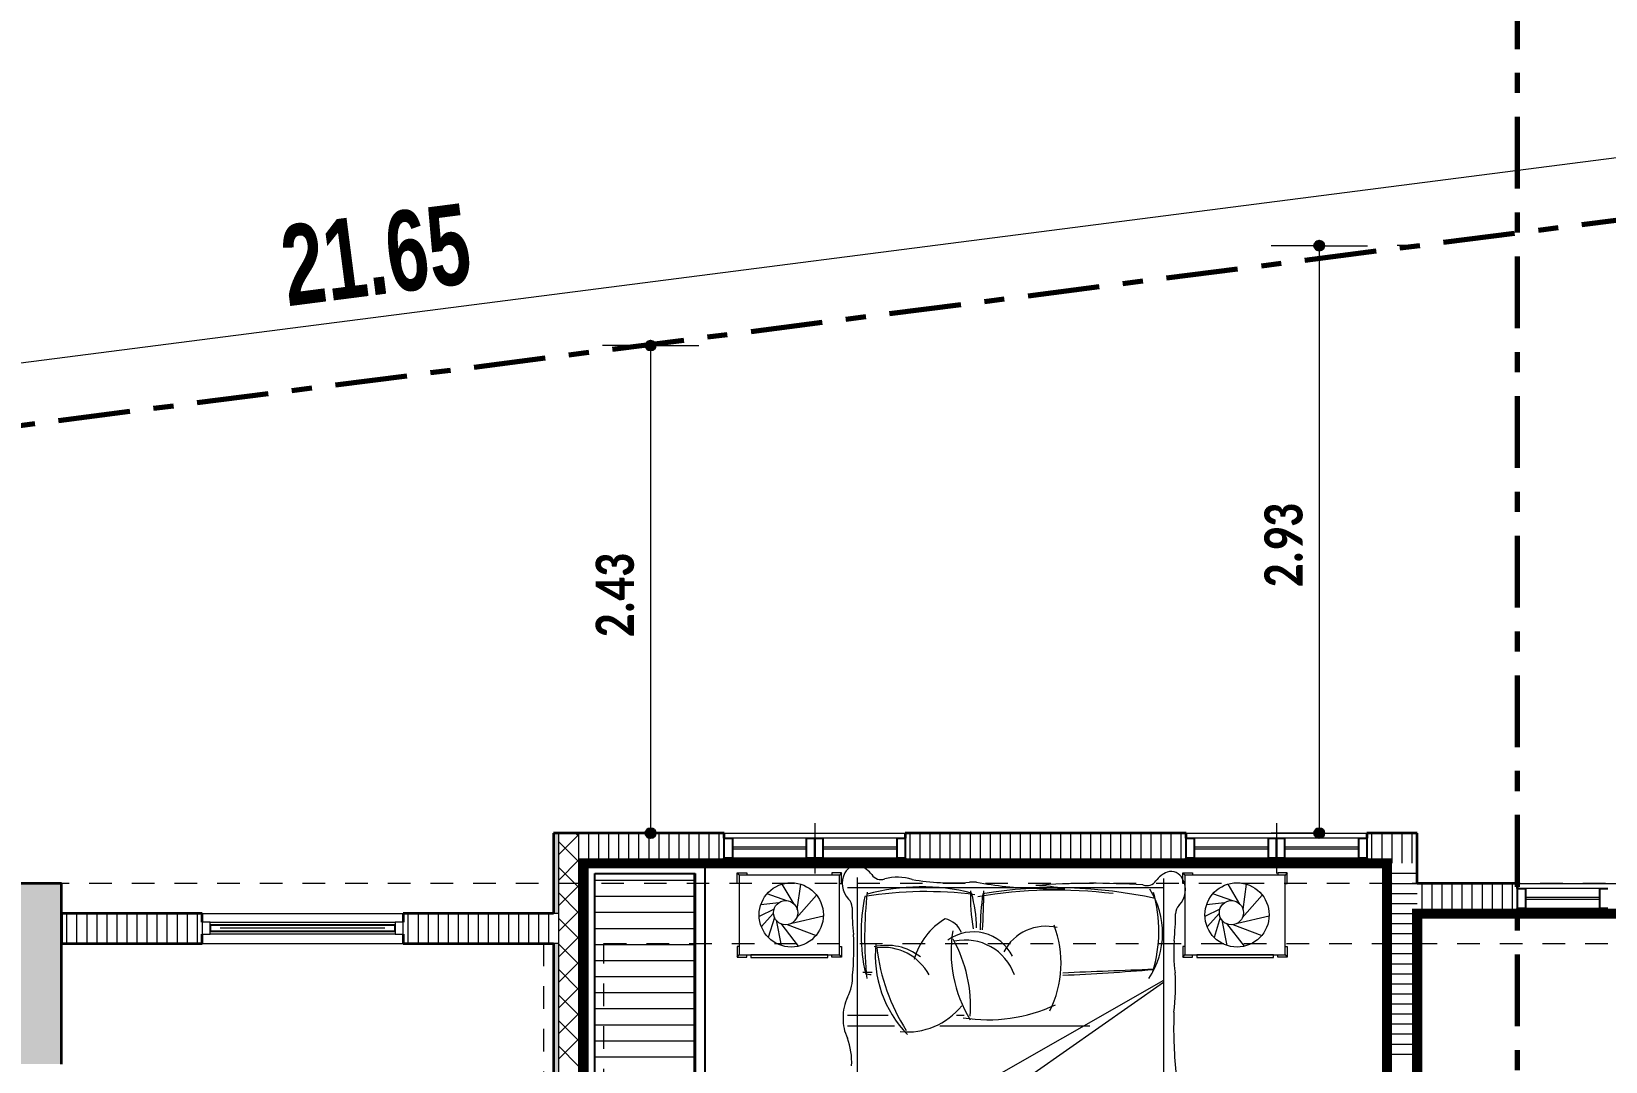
# Model space of a CAD drawing. Header units: metres. Extents: x -144 to 1000, y -717 to 29.
# Drawn here: x 743.4 to 751.24, y -549.25 to -544.12 of the extents above; entities that cross this region are included whole.
import ezdxf

# ---------------------------------------------------------------- set-up
doc = ezdxf.new("R2010")
doc.units = ezdxf.units.M
doc.linetypes.add('basculante modificado', pattern=[0.18, 0.1125, -0.0675])
doc.linetypes.add('Dash Dot 3_16_', pattern=[0.595313, 0.357187, -0.119063, 0, -0.119063])
doc.layers.get('0').update_dxf_attribs({"color": 1})
doc.layers.add('00-MEDICION', color=30, linetype='Continuous')
for name, color, linetype, lineweight in [('A-ANNO-DIMS', 1, 'Continuous', 9), ('A-DETL', 1, 'Continuous', 9), ('A-DETL-GENF', 1, 'Continuous', 9), ('A-DETL-THIN', 1, 'Continuous', 9), ('A-GENM', 1, 'Continuous', 9), ('A-GLAZ', 1, 'Continuous', 9), ('A-WALL', 4, 'Continuous', 9), ('G-ANNO-SYMB', 1, 'Continuous', 9), ('I-FURN', 2, 'Continuous', 9), ('S-COLS', 7, 'Continuous', 9), ('S-STRS', 1, 'Continuous', 9)]:
    doc.layers.add(name, color=color, linetype=linetype, lineweight=lineweight)
doc.layers.add('A-WALL-PATT', color=7, linetype='Continuous', lineweight=35, true_color=0x9c9c9c)
doc.styles.add('Britannic Bold_B_1', font='', dxfattribs={"width": 0.7, "height": 0.4})
doc.styles.add('Calibri_B_7', font='calibrib.ttf', dxfattribs={"width": 0.8, "height": 0.18})
doc.styles.get('Britannic Bold_B_1').set_extended_font_data('Britannic Bold', bold=True)

# ---------------------------------------------------------------- blocks, each defined once
blk = doc.blocks.new('F')
at = {"layer": 'A-WALL-PATT', "true_color": 0x747474}
h = blk.add_hatch(color=8, dxfattribs=at)
h.paths.add_polyline_path([(748.5591, -500.7694), (748.5841, -500.7694), (748.5841, -500.6694), (748.5591, -500.6694), (748.5591, -500.6944)])
h.paths.add_polyline_path([(748.5591, -499.6694), (748.5841, -499.6683), (748.5841, -499.3444), (748.5591, -499.3444), (748.5591, -499.6683)])
h.paths.add_polyline_path([(748.5591, -499.2444), (748.5841, -499.2444), (748.5841, -497.2694), (748.5591, -497.2694), (748.5591, -499.2194)])
h.paths.add_polyline_path([(748.5591, -497.1194), (748.5841, -497.1194), (748.5841, -492.1694), (748.5591, -492.1694), (748.5591, -496.6168)])
h.paths.add_polyline_path([(748.5841, -492.0194), (748.5841, -491.6197), (748.5591, -491.6197), (748.5591, -492.0194)])
at = {"layer": 'A-WALL-PATT', "lineweight": 5, "true_color": 0x747474}
h = blk.add_hatch(color=8, dxfattribs=at)
h.paths.add_polyline_path([(748.6841, -500.7694), (748.7091, -500.7694), (748.7091, -500.6694), (748.6341, -500.6694), (748.6341, -500.6944), (748.6841, -500.6944)])
h.paths.add_polyline_path([(748.6741, -499.6694), (748.7091, -499.6683), (748.7091, -496.4697), (748.6841, -496.4697), (748.6841, -499.6444), (748.6341, -499.6444), (748.6341, -499.6694)])
h.paths.add_polyline_path([(748.7091, -496.3197), (748.7091, -494.9197), (748.6841, -494.9197), (748.6841, -496.3197), (748.7072, -496.3197)])
h.paths.add_polyline_path([(748.7091, -494.7697), (748.7091, -491.7697), (748.6841, -491.7697), (748.6841, -494.7697), (748.6909, -494.7697)])
at = {"layer": 'S-COLS', "true_color": 0x5b5b5b}
h = blk.add_hatch(color=251, dxfattribs=at)
h.paths.add_polyline_path([(737.9091, -511.6194), (738.4091, -511.6194), (738.4091, -510.7194), (737.9091, -510.7194), (737.9091, -511.4434)])
h.paths.add_polyline_path([(756.2089, -511.6194), (756.2089, -510.7194), (755.7089, -510.7194), (755.7089, -511.6194), (756.1555, -511.6194)])
h.paths.add_polyline_path([(746.1091, -511.6194), (746.1091, -510.7194), (745.6091, -510.7194), (745.6091, -511.6194)])
h.paths.add_polyline_path([(737.9701, -503.9194), (738.409, -503.9194), (738.409, -503.2194), (737.909, -503.2194), (737.909, -503.9194)])
h.paths.add_polyline_path([(751.9092, -503.9194), (752.4092, -503.9194), (752.409, -500.7694), (751.9092, -500.7694), (751.9092, -503.7694)])
h.paths.add_polyline_path([(755.8092, -503.9194), (756.2092, -503.9194), (756.2092, -503.2194), (755.8092, -503.2194), (755.8092, -503.737)])
h.paths.add_polyline_path([(741.8089, -503.9194), (743.8091, -503.9194), (743.8087, -503.4194), (742.1089, -503.4194), (742.1089, -501.2694), (743.8092, -501.2694), (743.8092, -500.7694), (741.8089, -500.7694), (741.8089, -503.7722)])
h.paths.add_polyline_path([(746.1091, -503.9194), (746.1091, -503.0194), (745.6091, -503.0194), (745.6091, -503.9194), (745.7591, -503.9194)])
h.paths.add_polyline_path([(745.6092, -501.6694), (746.1092, -501.6694), (746.1092, -500.7694), (745.6092, -500.7694), (745.6092, -500.8094)])
h.paths.add_polyline_path([(737.9089, -501.4694), (738.4089, -501.4694), (738.4089, -500.7684), (737.9089, -500.7684), (737.9089, -500.8434)])
h.paths.add_polyline_path([(756.2091, -501.4694), (756.2092, -501.4694), (756.2091, -500.7684), (755.8092, -500.7694), (755.8092, -501.4694), (756.0848, -501.4694)])
h.paths.add_polyline_path([(745.6841, -492.7694), (746.1091, -492.7694), (746.1091, -491.8694), (745.6091, -491.8694), (745.6091, -492.7694)])
h.paths.add_polyline_path([(756.2091, -492.7694), (756.2091, -491.8694), (755.7091, -491.8694), (755.7091, -492.7694), (756.1341, -492.7694)])
h.paths.add_polyline_path([(739.0091, -492.1694), (739.0091, -491.6694), (738.1091, -491.6694), (738.1091, -492.1694), (738.6028, -492.1694)])
at = {"layer": 'A-ANNO-DIMS', "color": 5, "true_color": 0x0000ff}
blk.add_line((737.0894, -490.4124), (758.5649, -487.6486), dxfattribs=at)
at = {"layer": 'A-DETL', "color": 7, "linetype": 'Dash Dot 3_16_', "lineweight": 70}
blk.add_line((737.1288, -490.7179), (758.6042, -487.9542), dxfattribs=at)
at = {"layer": 'A-DETL', "color": 253, "true_color": 0xb6b6b6}
blk.add_line((752.8591, -488.6935), (752.7591, -488.6935), dxfattribs=at)
at = {"layer": 'A-DETL', "color": 7, "linetype": 'basculante modificado'}
for p, q in [((755.7091, -491.8694), (746.1091, -491.8694)), ((746.1091, -492.1694), (748.509, -492.1694)), ((748.509, -492.1694), (748.509, -496.9694)), ((748.809, -500.7684), (748.809, -492.1694)), ((748.809, -492.1694), (755.7091, -492.1694))]:
    blk.add_line(p, q, dxfattribs=at)
at = {"layer": 'A-DETL-GENF', "lineweight": 25}
for p, q in [((749.409, -491.6447), (749.449, -491.6447)), ((749.409, -491.7447), (749.409, -491.6447)), ((749.449, -491.6447), (749.449, -491.7447)), ((749.819, -491.6447), (749.859, -491.6447)), ((749.819, -491.7447), (749.819, -491.6447)), ((749.859, -491.6447), (749.859, -491.7447)), ((749.859, -491.6447), (749.899, -491.6447)), ((749.859, -491.7447), (749.859, -491.6447)), ((749.899, -491.6447), (749.899, -491.7447)), ((750.269, -491.6447), (750.309, -491.6447)), ((750.269, -491.7447), (750.269, -491.6447)), ((750.309, -491.6447), (750.309, -491.7447)), ((751.7091, -491.6447), (751.7491, -491.6447)), ((751.7091, -491.7447), (751.7091, -491.6447)), ((751.7491, -491.6447), (751.7491, -491.7447)), ((752.1191, -491.6447), (752.1591, -491.6447)), ((752.1191, -491.7447), (752.1191, -491.6447)), ((752.1591, -491.6447), (752.1591, -491.7447)), ((752.1591, -491.6447), (752.1991, -491.6447)), ((752.1591, -491.7447), (752.1591, -491.6447)), ((752.1991, -491.6447), (752.1991, -491.7447)), ((752.5691, -491.6447), (752.6091, -491.6447)), ((752.5691, -491.7447), (752.5691, -491.6447)), ((752.6091, -491.6447), (752.6091, -491.7447)), ((749.449, -491.7447), (749.409, -491.7447)), ((749.859, -491.7447), (749.819, -491.7447)), ((749.899, -491.7447), (749.859, -491.7447)), ((750.309, -491.7447), (750.269, -491.7447)), ((751.7491, -491.7447), (751.7091, -491.7447)), ((752.1591, -491.7447), (752.1191, -491.7447)), ((752.1991, -491.7447), (752.1591, -491.7447)), ((752.6091, -491.7447), (752.5691, -491.7447)), ((753.3587, -491.8947), (753.3987, -491.8947)), ((753.3587, -491.9947), (753.3587, -491.8947)), ((753.3987, -491.8947), (753.3987, -491.9947)), ((753.7687, -491.8947), (753.8087, -491.8947)), ((753.7687, -491.9947), (753.7687, -491.8947)), ((753.3987, -491.9947), (753.3587, -491.9947)), ((753.8087, -491.9947), (753.7687, -491.9947))]:
    blk.add_line(p, q, dxfattribs=at)
at = {"layer": 'A-DETL-GENF'}
for p, q in [((749.819, -491.6447), (749.449, -491.6447)), ((749.819, -491.6897), (749.449, -491.6897)), ((750.269, -491.6447), (749.899, -491.6447)), ((750.269, -491.6897), (749.899, -491.6897)), ((752.1191, -491.6447), (751.7491, -491.6447)), ((752.1191, -491.6897), (751.7491, -491.6897)), ((752.5691, -491.6447), (752.1991, -491.6447)), ((752.5691, -491.6897), (752.1991, -491.6897)), ((749.819, -491.6997), (749.449, -491.6997)), ((749.819, -491.7447), (749.449, -491.7447)), ((750.269, -491.6997), (749.899, -491.6997)), ((750.269, -491.7447), (749.899, -491.7447)), ((752.1191, -491.6997), (751.7491, -491.6997)), ((752.1191, -491.7447), (751.7491, -491.7447)), ((752.5691, -491.6997), (752.1991, -491.6997)), ((752.5691, -491.7447), (752.1991, -491.7447)), ((753.7687, -491.8947), (753.3987, -491.8947)), ((753.7687, -491.9397), (753.3987, -491.9397)), ((753.7687, -491.9497), (753.3987, -491.9497)), ((753.7687, -491.9947), (753.3987, -491.9947))]:
    blk.add_line(p, q, dxfattribs=at)
at = {"layer": 'A-DETL-GENF', "color": 251, "true_color": 0x535353}
for p, q in [((748.7635, -491.8535), (749.259, -491.8535)), ((748.7635, -491.9335), (749.259, -491.9335)), ((748.7635, -492.0135), (749.259, -492.0135)), ((748.7635, -492.0935), (749.259, -492.0935)), ((748.7635, -492.1735), (749.259, -492.1735)), ((748.7635, -492.2535), (749.259, -492.2535)), ((748.7635, -492.3335), (749.259, -492.3335)), ((748.7635, -492.4135), (749.259, -492.4135)), ((748.7635, -492.4935), (749.259, -492.4935)), ((748.7635, -492.5735), (749.259, -492.5735)), ((748.7635, -492.6535), (749.259, -492.6535)), ((748.7635, -492.7335), (749.259, -492.7335))]:
    blk.add_line(p, q, dxfattribs=at)
at = {"layer": 'A-DETL-THIN'}
for p, q in [((749.259, -491.8197), (748.7635, -491.8197)), ((748.7635, -491.8197), (748.7635, -494.7197)), ((749.259, -494.7197), (749.259, -491.8197))]:
    blk.add_line(p, q, dxfattribs=at)
at = {"layer": 'A-GENM', "lineweight": 25}
for p, q in [((749.3135, -491.7697), (748.7135, -491.7697)), ((748.7135, -491.7697), (748.7135, -494.7697)), ((748.7635, -491.8197), (749.2635, -491.8197)), ((748.7635, -494.7197), (748.7635, -491.8197)), ((749.2635, -491.8197), (749.2635, -494.7197)), ((749.3135, -494.7697), (749.3135, -491.7697))]:
    blk.add_line(p, q, dxfattribs=at)
at = {"layer": 'A-GLAZ'}
for p, q in [((749.859, -491.5697), (749.859, -491.8197)), ((752.1591, -491.5697), (752.1591, -491.8197)), ((749.409, -491.7447), (749.409, -491.6447)), ((749.859, -491.6447), (749.409, -491.6447)), ((749.859, -491.7447), (749.859, -491.6447)), ((749.859, -491.7447), (749.859, -491.6447)), ((750.309, -491.6447), (749.859, -491.6447)), ((750.309, -491.7447), (750.309, -491.6447)), ((751.7091, -491.7447), (751.7091, -491.6447)), ((752.1591, -491.6447), (751.7091, -491.6447)), ((752.1591, -491.7447), (752.1591, -491.6447)), ((752.1591, -491.7447), (752.1591, -491.6447)), ((752.6091, -491.6447), (752.1591, -491.6447)), ((752.6091, -491.7447), (752.6091, -491.6447)), ((749.409, -491.7447), (749.859, -491.7447)), ((749.859, -491.7447), (750.309, -491.7447)), ((751.7091, -491.7447), (752.1591, -491.7447)), ((752.1591, -491.7447), (752.6091, -491.7447)), ((753.3587, -491.9947), (753.3587, -491.8947)), ((753.8087, -491.8947), (753.3587, -491.8947)), ((753.3587, -491.9947), (753.8087, -491.9947)), ((746.8491, -492.0627), (747.7691, -492.0627)), ((747.7691, -492.1227), (746.8491, -492.1227)), ((747.7191, -492.0927), (746.8991, -492.0927))]:
    blk.add_line(p, q, dxfattribs=at)
at = {"layer": 'A-GLAZ', "lineweight": 15}
for p, q in [((746.8491, -492.0627), (746.8091, -492.0627)), ((746.8091, -492.0627), (746.8091, -492.1227)), ((746.8491, -492.1227), (746.8491, -492.0627)), ((747.8091, -492.0627), (747.7691, -492.0627)), ((747.7691, -492.0627), (747.7691, -492.1227)), ((747.8091, -492.1227), (747.8091, -492.0627)), ((746.8091, -492.1227), (746.8491, -492.1227)), ((747.7691, -492.1227), (747.8091, -492.1227))]:
    blk.add_line(p, q, dxfattribs=at)
at = {"layer": 'A-GLAZ', "lineweight": 25}
for p, q in [((747.7691, -492.0777), (746.8491, -492.0777)), ((746.8491, -492.0777), (746.8491, -492.1077)), ((747.7691, -492.1077), (747.7691, -492.0777)), ((746.8491, -492.1077), (747.7691, -492.1077))]:
    blk.add_line(p, q, dxfattribs=at)
at = {"layer": 'A-WALL', "lineweight": 35}
for p, q in [((748.5591, -491.6197), (748.5591, -492.0194)), ((749.409, -491.6197), (748.5591, -491.6197)), ((749.409, -491.6447), (749.409, -491.6197)), ((751.7091, -491.6197), (750.309, -491.6197)), ((750.309, -491.6197), (750.309, -491.6447)), ((751.7091, -491.6447), (751.7091, -491.6197)), ((752.8591, -491.6197), (752.6091, -491.6197)), ((752.6091, -491.6197), (752.6091, -491.6447)), ((752.8591, -491.8697), (752.8591, -491.6197)), ((749.409, -491.7697), (749.409, -491.7447)), ((750.309, -491.7447), (750.309, -491.7697)), ((751.7091, -491.7697), (751.7091, -491.7447)), ((752.6091, -491.7447), (752.6091, -491.7697)), ((748.7091, -494.7697), (748.7091, -491.7697)), ((748.7091, -491.7697), (749.409, -491.7697)), ((750.309, -491.7697), (751.7091, -491.7697)), ((752.6091, -491.7697), (752.7091, -491.7697)), ((752.7091, -491.7697), (752.7091, -494.7697)), ((753.3587, -491.8697), (752.8591, -491.8697)), ((753.3587, -491.8947), (753.3587, -491.8697)), ((753.3587, -492.0197), (753.3587, -491.9947)), ((746.8091, -492.0194), (746.1091, -492.0194)), ((746.1091, -492.0194), (746.1091, -492.1694)), ((746.8091, -492.0627), (746.8091, -492.0194)), ((748.5591, -492.0194), (747.8091, -492.0194)), ((747.8091, -492.0194), (747.8091, -492.0627)), ((752.8591, -492.0197), (753.3587, -492.0197)), ((752.8591, -493.8697), (752.8591, -492.0197)), ((746.8091, -492.1694), (746.8091, -492.1227)), ((747.8091, -492.1227), (747.8091, -492.1694)), ((746.1091, -492.1694), (746.8091, -492.1694)), ((747.8091, -492.1694), (748.5591, -492.1694)), ((748.5591, -492.1694), (748.5591, -497.1194))]:
    blk.add_line(p, q, dxfattribs=at)
at = {"layer": 'A-WALL'}
for p, q in [((748.5841, -499.2444), (748.5841, -491.6197)), ((748.6841, -499.6444), (748.6841, -491.6197)), ((749.409, -491.6197), (750.309, -491.6197)), ((751.7091, -491.6197), (752.6091, -491.6197)), ((748.6841, -491.7697), (748.7091, -491.7697)), ((750.309, -491.7697), (749.409, -491.7697)), ((752.6091, -491.7697), (751.7091, -491.7697)), ((753.3587, -491.8697), (754.2587, -491.8697)), ((746.8091, -492.0194), (747.8091, -492.0194)), ((748.5841, -492.0194), (748.5591, -492.0194)), ((754.2587, -492.0197), (753.3587, -492.0197)), ((748.5841, -492.1694), (748.5591, -492.1694))]:
    blk.add_line(p, q, dxfattribs=at)
at = {"layer": 'A-WALL-PATT', "color": 1, "lineweight": 5, "true_color": 0xff0000}
for p, q in [((748.5841, -491.7258), (748.6841, -491.6258)), ((748.6841, -491.7625), (748.5841, -491.6625)), ((748.6841, -491.6352), (748.6685, -491.6197)), ((748.5841, -491.8531), (748.6841, -491.7531)), ((748.6841, -491.8898), (748.5841, -491.7898)), ((748.5841, -491.9804), (748.6841, -491.8804)), ((748.6841, -492.0171), (748.5841, -491.9171)), ((748.5841, -492.1077), (748.6841, -492.0077)), ((748.6841, -492.1444), (748.5841, -492.0444)), ((748.5841, -492.235), (748.6841, -492.135)), ((748.6841, -492.2716), (748.5841, -492.1716)), ((748.5841, -492.3622), (748.6841, -492.2622)), ((748.6841, -492.3989), (748.5841, -492.2989)), ((748.5841, -492.4895), (748.6841, -492.3895)), ((748.6841, -492.5262), (748.5841, -492.4262)), ((748.5841, -492.6168), (748.6841, -492.5168)), ((748.6841, -492.6535), (748.5841, -492.5535)), ((748.5841, -492.7441), (748.6841, -492.6441)), ((748.6841, -492.7808), (748.5841, -492.6808))]:
    blk.add_line(p, q, dxfattribs=at)
at = {"layer": 'A-WALL-PATT', "color": 8, "lineweight": 5, "true_color": 0x727272}
for p, q in [((748.6841, -491.7697), (748.6841, -491.6197)), ((748.7341, -491.7697), (748.7341, -491.6197)), ((748.7841, -491.7697), (748.7841, -491.6197)), ((748.8341, -491.7697), (748.8341, -491.6197)), ((748.8841, -491.7697), (748.8841, -491.6197)), ((748.9341, -491.7697), (748.9341, -491.6197)), ((748.9841, -491.7697), (748.9841, -491.6197)), ((749.0341, -491.7697), (749.0341, -491.6197)), ((749.0841, -491.7697), (749.0841, -491.6197)), ((749.1341, -491.7697), (749.1341, -491.6197)), ((749.1841, -491.7697), (749.1841, -491.6197)), ((749.2341, -491.7697), (749.2341, -491.6197)), ((749.2841, -491.7697), (749.2841, -491.6197)), ((749.3341, -491.7697), (749.3341, -491.6197)), ((749.3841, -491.7697), (749.3841, -491.6197)), ((750.3341, -491.7697), (750.3341, -491.6197)), ((750.3841, -491.7697), (750.3841, -491.6197)), ((750.4341, -491.7697), (750.4341, -491.6197)), ((750.4841, -491.7697), (750.4841, -491.6197)), ((750.5341, -491.7697), (750.5341, -491.6197)), ((750.5841, -491.7697), (750.5841, -491.6197)), ((750.6341, -491.7697), (750.6341, -491.6197)), ((750.6841, -491.7697), (750.6841, -491.6197)), ((750.7341, -491.7697), (750.7341, -491.6197)), ((750.7841, -491.7697), (750.7841, -491.6197)), ((750.8341, -491.7697), (750.8341, -491.6197)), ((750.8841, -491.7697), (750.8841, -491.6197)), ((750.9341, -491.7697), (750.9341, -491.6197)), ((750.9841, -491.7697), (750.9841, -491.6197)), ((751.0341, -491.7697), (751.0341, -491.6197)), ((751.0841, -491.7697), (751.0841, -491.6197)), ((751.1341, -491.7697), (751.1341, -491.6197)), ((751.1841, -491.7697), (751.1841, -491.6197)), ((751.2341, -491.7697), (751.2341, -491.6197)), ((751.2841, -491.7697), (751.2841, -491.6197)), ((751.3341, -491.7697), (751.3341, -491.6197)), ((751.3841, -491.7697), (751.3841, -491.6197)), ((751.4341, -491.7697), (751.4341, -491.6197)), ((751.4841, -491.7697), (751.4841, -491.6197)), ((751.5341, -491.7697), (751.5341, -491.6197)), ((751.5841, -491.7697), (751.5841, -491.6197)), ((751.6341, -491.7697), (751.6341, -491.6197)), ((751.6841, -491.7697), (751.6841, -491.6197)), ((752.6341, -491.7697), (752.6341, -491.6197)), ((752.6841, -491.7697), (752.6841, -491.6197)), ((752.7341, -491.7697), (752.7341, -491.6197)), ((752.7841, -491.7697), (752.7841, -491.6197)), ((752.8341, -491.7697), (752.8341, -491.6197)), ((752.7091, -491.8195), (752.8591, -491.8195)), ((752.7091, -491.8695), (752.8591, -491.8695)), ((752.7091, -491.9195), (752.8591, -491.9195)), ((752.8837, -492.0197), (752.8837, -491.8697)), ((752.9337, -492.0197), (752.9337, -491.8697)), ((752.9837, -492.0197), (752.9837, -491.8697)), ((753.0337, -492.0197), (753.0337, -491.8697)), ((753.0837, -492.0197), (753.0837, -491.8697)), ((753.1337, -492.0197), (753.1337, -491.8697)), ((753.1837, -492.0197), (753.1837, -491.8697)), ((753.2337, -492.0197), (753.2337, -491.8697)), ((753.2837, -492.0197), (753.2837, -491.8697)), ((753.3337, -492.0197), (753.3337, -491.8697)), ((752.7091, -491.9695), (752.8591, -491.9695)), ((746.1337, -492.0194), (746.1337, -492.1694)), ((746.1837, -492.0194), (746.1837, -492.1694)), ((746.2337, -492.0194), (746.2337, -492.1694)), ((746.2837, -492.0194), (746.2837, -492.1694)), ((746.3337, -492.0194), (746.3337, -492.1694)), ((746.3837, -492.0194), (746.3837, -492.1694)), ((746.4337, -492.0194), (746.4337, -492.1694)), ((746.4837, -492.0194), (746.4837, -492.1694)), ((746.5337, -492.0194), (746.5337, -492.1694)), ((746.5837, -492.0194), (746.5837, -492.1694)), ((746.6337, -492.0194), (746.6337, -492.1694)), ((746.6837, -492.0194), (746.6837, -492.1693)), ((746.7337, -492.0194), (746.7337, -492.1692)), ((746.7837, -492.0194), (746.7837, -492.1691)), ((747.8337, -492.0194), (747.8337, -492.1694)), ((747.8837, -492.0194), (747.8837, -492.1694)), ((747.9337, -492.0194), (747.9337, -492.1694)), ((747.9837, -492.0194), (747.9837, -492.1694)), ((748.0337, -492.0194), (748.0337, -492.1694)), ((748.0837, -492.0194), (748.0837, -492.1694)), ((748.1337, -492.0194), (748.1337, -492.1694)), ((748.1837, -492.0194), (748.1837, -492.1694)), ((748.2337, -492.0194), (748.2337, -492.1694)), ((748.2837, -492.0194), (748.2837, -492.1694)), ((748.3337, -492.0194), (748.3337, -492.1694)), ((748.3837, -492.0194), (748.3837, -492.1694)), ((748.4337, -492.0194), (748.4337, -492.1694)), ((748.4837, -492.0194), (748.4837, -492.1694)), ((748.5337, -492.0194), (748.5337, -492.1694)), ((748.5837, -492.0194), (748.5837, -492.169)), ((752.7091, -492.0195), (752.8591, -492.0195)), ((752.7091, -492.0695), (752.8591, -492.0695)), ((752.7091, -492.1195), (752.8591, -492.1195)), ((752.7091, -492.1695), (752.8591, -492.1695)), ((752.7091, -492.2195), (752.8591, -492.2195)), ((752.7091, -492.2695), (752.8591, -492.2695)), ((752.7091, -492.3195), (752.8591, -492.3195)), ((752.7091, -492.3695), (752.8591, -492.3695)), ((752.7091, -492.4195), (752.8591, -492.4195)), ((752.7091, -492.4695), (752.8591, -492.4695)), ((752.7091, -492.5195), (752.8591, -492.5195)), ((752.7091, -492.5695), (752.8591, -492.5695)), ((752.7091, -492.6195), (752.8591, -492.6195)), ((752.7091, -492.6695), (752.8591, -492.6695)), ((752.7091, -492.7195), (752.8591, -492.7195))]:
    blk.add_line(p, q, dxfattribs=at)
at = {"layer": 'G-ANNO-SYMB', "linetype": 'Dash Dot 3_16_', "lineweight": 70}
blk.add_line((753.3569, -487.3569), (753.3569, -497.1809), dxfattribs=at)
at = {"layer": 'I-FURN'}
for p, q in [((749.4729, -491.8173), (749.4829, -491.8283)), ((749.4729, -491.8173), (749.5206, -491.8173)), ((749.4729, -491.8697), (749.4729, -491.8173)), ((749.4829, -491.8283), (749.4829, -492.2254)), ((749.9829, -491.8283), (749.4829, -491.8283)), ((749.5206, -491.8173), (749.5206, -491.8283)), ((749.9452, -491.8173), (749.9452, -491.8283)), ((749.9928, -491.8173), (749.9452, -491.8173)), ((749.9928, -491.8173), (749.9829, -491.8283)), ((749.9829, -492.2254), (749.9829, -491.8283)), ((749.9928, -491.8697), (749.9928, -491.8173)), ((750.0704, -491.8404), (750.0704, -493.7864)), ((751.5954, -491.8453), (751.5954, -493.8751)), ((751.6926, -491.8173), (751.7026, -491.8283)), ((751.6926, -491.8173), (751.7403, -491.8173)), ((751.6926, -491.8697), (751.6926, -491.8173)), ((751.7026, -491.8283), (751.7026, -492.2254)), ((752.2026, -491.8283), (751.7026, -491.8283)), ((751.7403, -491.8173), (751.7403, -491.8283)), ((752.1649, -491.8173), (752.1649, -491.8283)), ((752.2125, -491.8173), (752.1649, -491.8173)), ((752.2125, -491.8173), (752.2026, -491.8283)), ((752.2026, -492.2254), (752.2026, -491.8283)), ((752.2125, -491.8697), (752.2125, -491.8173)), ((749.4829, -491.8697), (749.4729, -491.8697)), ((749.7211, -491.9559), (749.6222, -491.9211)), ((749.7565, -491.9727), (749.6974, -491.8731)), ((749.7725, -492.0002), (749.7893, -491.8737)), ((749.9829, -491.8697), (749.9928, -491.8697)), ((750.6665, -491.8916), (750.0216, -491.8916)), ((751.5954, -491.8916), (750.1506, -491.8916)), ((751.7026, -491.8697), (751.6926, -491.8697)), ((751.9408, -491.9559), (751.8419, -491.9211)), ((751.9762, -491.9727), (751.9172, -491.8731)), ((751.9922, -492.0002), (752.009, -491.8737)), ((752.2026, -491.8697), (752.2125, -491.8697)), ((749.6568, -491.9986), (749.5826, -492.0341)), ((749.6797, -491.9665), (749.5903, -491.9771)), ((749.7686, -492.0412), (749.868, -491.9275)), ((751.8765, -491.9986), (751.8023, -492.0341)), ((751.8994, -491.9665), (751.81, -491.9771)), ((751.9884, -492.0412), (752.0877, -491.9275)), ((749.6544, -492.0177), (749.5932, -492.0854)), ((749.6591, -492.0389), (749.628, -492.1386)), ((749.667, -492.0522), (749.6924, -492.1787)), ((749.6898, -492.069), (749.7775, -492.1828)), ((749.7218, -492.075), (749.8656, -492.1288)), ((749.7448, -492.0672), (749.9024, -492.0318)), ((751.8742, -492.0177), (751.813, -492.0854)), ((751.8789, -492.0389), (751.8477, -492.1386)), ((751.8867, -492.0522), (751.9121, -492.1787)), ((751.9095, -492.069), (751.9972, -492.1828)), ((751.9415, -492.075), (752.0853, -492.1288)), ((751.9645, -492.0672), (752.1222, -492.0318)), ((749.4729, -492.184), (749.4729, -492.2364)), ((749.4829, -492.184), (749.4729, -492.184)), ((749.4729, -492.2364), (749.4829, -492.2254)), ((749.4729, -492.2364), (749.5206, -492.2364)), ((749.4829, -492.2254), (749.9829, -492.2254)), ((749.5206, -492.2364), (749.5206, -492.2254)), ((749.924, -492.2254), (749.5417, -492.2254)), ((749.5417, -492.2254), (749.5417, -492.2382)), ((749.5417, -492.2382), (749.924, -492.2382)), ((749.924, -492.2382), (749.924, -492.2254)), ((749.9452, -492.2364), (749.9452, -492.2254)), ((749.9928, -492.2364), (749.9452, -492.2364)), ((749.9829, -492.184), (749.9928, -492.184)), ((749.9928, -492.2364), (749.9829, -492.2254)), ((749.9928, -492.184), (749.9928, -492.2364)), ((751.6926, -492.184), (751.6926, -492.2364)), ((751.7026, -492.184), (751.6926, -492.184)), ((751.6926, -492.2364), (751.7026, -492.2254)), ((751.6926, -492.2364), (751.7403, -492.2364)), ((751.7026, -492.2254), (752.2026, -492.2254)), ((751.7403, -492.2364), (751.7403, -492.2254)), ((752.1437, -492.2254), (751.7615, -492.2254)), ((751.7615, -492.2254), (751.7615, -492.2382)), ((751.7615, -492.2382), (752.1437, -492.2382)), ((752.1437, -492.2382), (752.1437, -492.2254)), ((752.1649, -492.2364), (752.1649, -492.2254)), ((752.2125, -492.2364), (752.1649, -492.2364)), ((752.2026, -492.184), (752.2125, -492.184)), ((752.2026, -492.2254), (752.2125, -492.2364)), ((752.2125, -492.184), (752.2125, -492.2364)), ((751.5954, -492.3539), (750.0216, -493.2503)), ((751.5954, -492.3639), (750.0485, -493.4473)), ((750.2243, -492.5274), (750.0216, -492.5274)), ((750.6035, -492.5274), (750.5649, -492.5274)), ((750.2558, -492.5804), (750.0216, -492.5804)), ((751.229, -492.5804), (750.4827, -492.5804))]:
    blk.add_line(p, q, dxfattribs=at)
for centre, radius in [((749.7424, -492.0267), 0.16), ((751.9621, -492.0267), 0.16), ((749.7144, -492.0155), 0.06), ((751.9341, -492.0155), 0.06)]:
    blk.add_circle(centre, radius, dxfattribs=at)
for centre, radius, start, end in [((750.1068, -491.8706), 0.1105, 151.27874, 224.21587), ((750.0684, -491.8443), 0.0644, 72.94183, 155.34484), ((750.0293, -491.9149), 0.1443, 38.04403, 66.29393), ((750.1892, -491.7946), 0.0559, 214.13559, 289.76892), ((750.2718, -492.085), 0.2462, 72.81922, 105.00129), ((751.6719, -491.9453), 0.1443, 113.70607, 141.95597), ((751.6328, -491.8747), 0.0644, 24.65516, 107.05817), ((752.1031, -492.1376), 1.9954, 173.52926, 185.90649), ((750.4127, -493.8684), 1.9579, 82.83907, 98.93312), ((750.3914, -492.8997), 1.0127, 75.75461, 105.53442), ((750.5228, -490.8931), 0.9731, 259.4443, 267.79245), ((750.5434, -490.8931), 0.9742, 266.58351, 275.04736), ((750.6546, -492.7108), 0.8477, 89.3603, 91.72422), ((751.4124, -491.9491), 0.778, 176.87703, 190.83334), ((749.898, -492.1123), 0.7676, 1.61243, 14.6566), ((750.9849, -490.2163), 1.6778, 258.97749, 269.15234), ((751.0615, -494.224), 2.3207, 82.98595, 99.67151), ((752.2525, -492.1273), 1.57, 172.44671, 179.05528), ((747.6626, -491.9012), 3.0385, 356.22382, 359.89372), ((751.0616, -494.1888), 2.2972, 77.61921, 99.15623), ((751.0461, -490.9235), 0.9742, 264.94263, 273.41649), ((751.2446, -495.5522), 3.683, 86.1316, 94.42669), ((750.922, -492.8951), 1.0156, 79.66849, 87.83986), ((751.512, -491.825), 0.0559, 250.23108, 325.86441), ((751.1861, -492.117), 0.4055, 326.16641, 32.49004), ((750.8826, -492.1054), 0.6905, 342.85913, 16.07365), ((751.5944, -491.901), 0.1105, 315.78413, 28.72126), ((749.988, -491.989), 0.0572, 358.5556, 46.2435), ((751.3128, -491.9913), 1.2676, 179.95925, 186.03219), ((750.9994, -492.1194), 0.9098, 168.25655, 192.68249), ((751.7132, -492.0194), 0.0572, 133.7565, 181.4444), ((750.6791, -492.3373), 0.3369, 120.2878, 164.59824), ((750.4855, -492.156), 0.1121, 21.67931, 77.8243), ((750.5509, -492.2664), 0.5349, 333.49737, 20.69743), ((750.3883, -492.0218), 1.2676, 353.96781, 0.04075), ((748.844, -492.1953), 1.2103, 353.88003, 3.35046), ((750.6488, -492.3281), 0.2171, 26.15787, 125.83294), ((751.1897, -492.2094), 0.6518, 170.80231, 211.34581), ((749.9471, -492.4808), 0.6879, 355.85031, 28.95445), ((750.6085, -492.4109), 0.2591, 19.16577, 101.95874), ((751.0112, -492.3214), 0.2382, 76.50973, 152.29583), ((752.4223, -492.2116), 0.7754, 175.81408, 187.64786), ((750.2194, -492.447), 0.2687, 51.91879, 103.67035), ((750.7222, -492.2284), 0.5616, 174.18704, 224.47313), ((750.1992, -492.4477), 0.2596, 27.99994, 96.88737), ((751.1354, -492.0769), 0.9739, 186.66465, 212.61963), ((750.0855, -494.3676), 2.0543, 88.35002, 89.61519), ((753.8924, -556.6538), 64.3987, 92.088342, 92.490604), ((750.6232, -481.28), 11.0568, 272.44004, 274.78531), ((750.5642, -492.3824), 1.0916, 353.20909, 3.5535), ((749.8293, -492.3351), 0.2183, 332.54235, 2.84385), ((750.4033, -490.7219), 1.6237, 259.65936, 260.67082), ((750.2197, -492.5322), 0.219, 153.87238, 182.03684), ((750.7227, -491.7633), 0.7857, 260.93942, 295.21906), ((750.2009, -492.5493), 0.2003, 177.35084, 206.95302), ((750.3196, -492.2613), 0.3482, 264.31868, 321.27219), ((753.6284, -492.5945), 1.9819, 177.59874, 186.20107), ((749.6728, -492.7631), 0.3706, 357.67199, 19.39365)]:
    blk.add_arc(centre, radius, start, end, dxfattribs=at)
at = {"layer": 'S-COLS', "lineweight": 35}
for p, q in [((746.1091, -491.8694), (745.6091, -491.8694)), ((746.1091, -492.7694), (746.1091, -491.8694))]:
    blk.add_line(p, q, dxfattribs=at)
at = {"layer": 'S-STRS'}
for p, q in [((746.8091, -492.169), (747.8091, -492.169)), ((748.5587, -492.1694), (748.5587, -493.0688))]:
    blk.add_line(p, q, dxfattribs=at)
at = {"layer": 'A-ANNO-DIMS', "color": 5, "true_color": 0x0000ff, "insert": (747.1834, -488.5991), "char_height": 0.4, "width": 1.400284, "attachment_point": 1, "rotation": 7.33333, "line_spacing_factor": 1.000203, "style": 'Britannic Bold_B_1'}
blk.add_mtext('21.65', dxfattribs=at)
blk = doc.blocks.new('OOOO')
at = {"layer": 'A-ANNO-DIMS', "lineweight": 25, "true_color": 0x0000ff}
h = blk.add_hatch(color=5, dxfattribs=at)
edge = h.paths.add_edge_path()
edge.add_arc((610.7484, -488.6487), 0.025, 0, 360)
h = blk.add_hatch(color=5, dxfattribs=at)
edge = h.paths.add_edge_path()
edge.add_arc((607.4188, -489.1465), 0.025, 0, 360)
h = blk.add_hatch(color=5, dxfattribs=at)
edge = h.paths.add_edge_path()
edge.add_arc((607.4188, -491.5748), 0.025, 0, 360)
h = blk.add_hatch(color=5, dxfattribs=at)
edge = h.paths.add_edge_path()
edge.add_arc((610.7484, -491.5748), 0.025, 0, 360)
at = {"layer": 'A-ANNO-DIMS', "color": 5, "true_color": 0x0000ff}
for p, q in [((610.7484, -488.6487), (610.5084, -488.6487)), ((610.7484, -488.6487), (610.7484, -491.5748)), ((610.7484, -488.6487), (610.9884, -488.6487)), ((607.4188, -489.1465), (607.1788, -489.1465)), ((607.4188, -489.1465), (607.4188, -491.5748)), ((607.4188, -489.1465), (607.6588, -489.1465)), ((607.4188, -491.5748), (607.1788, -491.5748)), ((607.4188, -491.5748), (607.6588, -491.5748)), ((610.7484, -491.5748), (610.5084, -491.5748)), ((610.7484, -491.5748), (610.9884, -491.5748))]:
    blk.add_line(p, q, dxfattribs=at)
at = {"layer": 'A-ANNO-DIMS', "color": 5, "lineweight": 25, "true_color": 0x0000ff}
for centre in [(610.7484, -488.6487), (607.4188, -489.1465), (607.4188, -491.5748), (610.7484, -491.5748)]:
    blk.add_circle(centre, 0.025, dxfattribs=at)
at = {"layer": 'A-DETL', "color": 253, "true_color": 0xb6b6b6}
blk.add_line((607.3679, -489.1465), (607.2679, -489.1465), dxfattribs=at)
at = {"layer": 'A-WALL-PATT', "color": 1, "lineweight": 5, "true_color": 0xff0000}
blk.add_line((607.061, -491.5904), (607.0454, -491.5748), dxfattribs=at)
at = {"layer": 'A-ANNO-DIMS', "color": 5, "true_color": 0x0000ff, "char_height": 0.19, "width": 0.572076, "attachment_point": 1, "rotation": 90, "line_spacing_factor": 1.158048, "style": 'Calibri_B_7'}
for s, insert in [('2.93', (610.4751, -490.3501)), ('2.43', (607.1454, -490.599))]:
    blk.add_mtext(s, dxfattribs=dict(at, insert=insert))

msp = doc.modelspace()

# ---------------------------------------------------------------- linework, layer by layer
at = {"layer": '00-MEDICION', "const_width": 0.05}
for points in [[(746.1508, -551.2643), (746.1508, -548.2643), (750.1508, -548.2643), (750.1508, -551.2643)], [(752.2008, -551.2643), (750.3008, -551.264), (750.3008, -550.4643), (751.0008, -550.4643), (751.0008, -550.3643), (750.3008, -550.3641), (750.3008, -548.5143), (752.2008, -548.5143)]]:
    msp.add_lwpolyline(points, dxfattribs=at)

# ---------------------------------------------------------------- block references
at = {"color": 3}
for name, p in [('F', (-2.5583, -56.4946)), ('OOOO', (139.0648, -56.5395))]:
    msp.add_blockref(name, p, dxfattribs=at)

doc.saveas('drawing.dxf')
